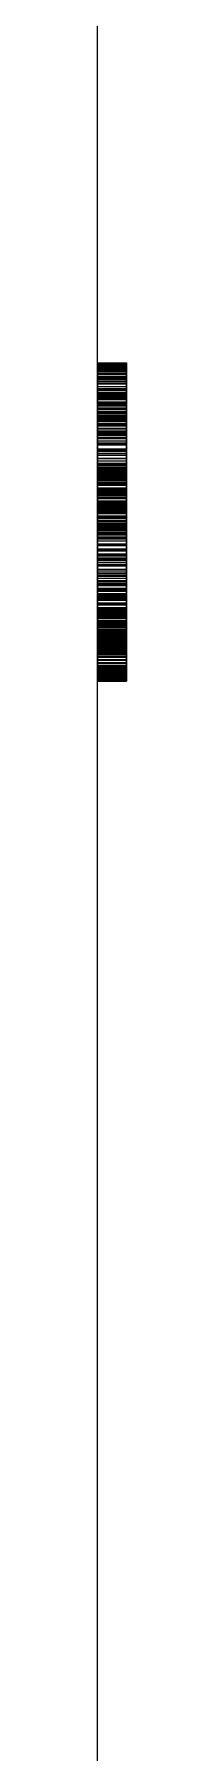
# Model space of a CAD drawing. Header units: millimetres. Extents: x 38 to 970, y 105 to 390.
# Drawn here: x 225 to 225.2, y 314.85 to 326.72 of the extents above; entities that cross this region are included whole.
import ezdxf

# ---------------------------------------------------------------- set-up
doc = ezdxf.new("R2010")
doc.units = ezdxf.units.MM
doc.linetypes.add('WP_HIDDEN', pattern=[2.3, 1.5, -0.8])
doc.layers.add('HIDDEN', color=7, linetype='WP_HIDDEN', lineweight=13)
doc.layers.add('VISIBLE', color=7, linetype='CONTINUOUS', lineweight=25)

msp = doc.modelspace()

# ---------------------------------------------------------------- linework, layer by layer
at = {"layer": 'HIDDEN', "ltscale": 1.428571}
for p, q in [((225, 324.45395), (225, 322.29213)), ((225, 324.41893), (225, 324.45395)), ((225, 324.45395), (225, 324.45277)), ((225, 324.45167), (225, 324.45395)), ((225, 324.45395), (225.2, 324.45395)), ((225, 324.45277), (225, 324.44922)), ((225, 324.45277), (225.2, 324.45277)), ((225, 324.44881), (225, 324.45167)), ((225, 324.45167), (225.2, 324.45167)), ((225, 324.44922), (225, 324.44331)), ((225, 324.44922), (225.2, 324.44922)), ((225, 324.44482), (225, 324.44881)), ((225, 324.44881), (225.2, 324.44881)), ((225, 324.44514), (225, 322.29213)), ((225, 322.75475), (225, 324.44514)), ((225, 324.44514), (225.2, 324.44514)), ((225, 324.43968), (225, 324.44482)), ((225, 324.44482), (225.2, 324.44482)), ((225, 324.44331), (225, 324.43504)), ((225, 324.44331), (225.2, 324.44331)), ((225, 324.4334), (225, 324.43968)), ((225, 324.43968), (225.2, 324.43968)), ((225, 324.43504), (225, 324.42441)), ((225, 324.43504), (225.2, 324.43504)), ((225, 324.42598), (225, 324.4334)), ((225, 324.4334), (225.2, 324.4334)), ((225, 324.41742), (225, 324.42598)), ((225, 324.42598), (225.2, 324.42598)), ((225, 324.42441), (225, 324.41141)), ((225, 324.42441), (225.2, 324.42441)), ((225, 324.38364), (225, 324.41893)), ((225, 324.41893), (225.2, 324.41893)), ((225, 324.40771), (225, 324.41742)), ((225, 324.41742), (225.2, 324.41742)), ((225, 324.41577), (225, 324.16316)), ((225, 323.30989), (225, 324.41577)), ((225, 324.41577), (225.2, 324.41577)), ((225, 324.41141), (225, 324.39604)), ((225, 324.41141), (225.2, 324.41141)), ((225, 324.39687), (225, 324.40771)), ((225, 324.40771), (225.2, 324.40771)), ((225, 324.38488), (225, 324.39687)), ((225, 324.39687), (225.2, 324.39687)), ((225, 324.39604), (225, 324.37832)), ((225, 324.39604), (225.2, 324.39604)), ((225.2, 322.29213), (225.2, 324.45395)), ((225.2, 324.45395), (225.2, 324.41893)), ((225.2, 324.45277), (225.2, 324.45395)), ((225.2, 324.45395), (225.2, 324.45167)), ((225.2, 324.44922), (225.2, 324.45277)), ((225.2, 324.45167), (225.2, 324.44881)), ((225.2, 324.44331), (225.2, 324.44922)), ((225.2, 324.44881), (225.2, 324.44482)), ((225.2, 322.29213), (225.2, 324.44514)), ((225.2, 322.75475), (225.2, 324.44514)), ((225.2, 324.44482), (225.2, 324.43968)), ((225.2, 324.43504), (225.2, 324.44331)), ((225.2, 324.43968), (225.2, 324.4334)), ((225.2, 324.42441), (225.2, 324.43504)), ((225.2, 324.4334), (225.2, 324.42598)), ((225.2, 324.42598), (225.2, 324.41742)), ((225.2, 324.41141), (225.2, 324.42441)), ((225.2, 324.41893), (225.2, 324.38364)), ((225.2, 324.41742), (225.2, 324.40771)), ((225.2, 324.41577), (225.2, 323.30989)), ((225.2, 324.16316), (225.2, 324.41577)), ((225.2, 324.39604), (225.2, 324.41141)), ((225.2, 324.40771), (225.2, 324.39687)), ((225.2, 324.39687), (225.2, 324.38488)), ((225.2, 324.37832), (225.2, 324.39604)), ((225, 324.37175), (225, 324.38488)), ((225, 324.38488), (225.2, 324.38488)), ((225, 324.34807), (225, 324.38364)), ((225, 324.38364), (225.2, 324.38364)), ((225, 324.37832), (225, 324.35855)), ((225, 324.37832), (225.2, 324.37832)), ((225, 324.35748), (225, 324.37175)), ((225, 324.37175), (225.2, 324.37175)), ((225, 324.35855), (225, 324.33706)), ((225, 324.35855), (225.2, 324.35855)), ((225, 324.34207), (225, 324.35748)), ((225, 324.35748), (225.2, 324.35748)), ((225, 324.31223), (225, 324.34807)), ((225, 324.34807), (225.2, 324.34807)), ((225, 324.32552), (225, 324.34207)), ((225, 324.34207), (225.2, 324.34207)), ((225, 324.33706), (225, 324.31385)), ((225, 324.33706), (225.2, 324.33706)), ((225, 324.30782), (225, 324.32552)), ((225, 324.32552), (225.2, 324.32552)), ((225, 324.31385), (225, 324.28891)), ((225, 324.31385), (225.2, 324.31385)), ((225, 324.27611), (225, 324.31223)), ((225, 324.31223), (225.2, 324.31223)), ((225, 324.28909), (225, 324.30782)), ((225, 324.30782), (225.2, 324.30782)), ((225, 324.26942), (225, 324.28909)), ((225, 324.28909), (225.2, 324.28909)), ((225, 324.28891), (225, 324.26226)), ((225, 324.28891), (225.2, 324.28891)), ((225, 324.23971), (225, 324.27611)), ((225, 324.27611), (225.2, 324.27611)), ((225, 324.24882), (225, 324.26942)), ((225, 324.26942), (225.2, 324.26942)), ((225.2, 324.38488), (225.2, 324.37175)), ((225.2, 324.38364), (225.2, 324.34807)), ((225.2, 324.35855), (225.2, 324.37832)), ((225.2, 324.37175), (225.2, 324.35748)), ((225.2, 324.33706), (225.2, 324.35855)), ((225.2, 324.35748), (225.2, 324.34207)), ((225.2, 324.34807), (225.2, 324.31223)), ((225.2, 324.34207), (225.2, 324.32552)), ((225.2, 324.31385), (225.2, 324.33706)), ((225.2, 324.32552), (225.2, 324.30782)), ((225.2, 324.28891), (225.2, 324.31385)), ((225.2, 324.31223), (225.2, 324.27611)), ((225.2, 324.30782), (225.2, 324.28909)), ((225.2, 324.28909), (225.2, 324.26942)), ((225.2, 324.26226), (225.2, 324.28891)), ((225.2, 324.27611), (225.2, 324.23971)), ((225.2, 324.26942), (225.2, 324.24882)), ((225, 324.26226), (225, 324.23389)), ((225, 324.26226), (225.2, 324.26226)), ((225, 324.22728), (225, 324.24882)), ((225, 324.24882), (225.2, 324.24882)), ((225, 324.20304), (225, 324.23971)), ((225, 324.23971), (225.2, 324.23971)), ((225, 324.23659), (225, 324.23508)), ((225, 324.2351), (225, 324.23659)), ((225, 324.23659), (225.2, 324.23659)), ((225, 324.23063), (225, 324.2351)), ((225, 324.2351), (225.2, 324.2351)), ((225, 324.23508), (225, 324.23054)), ((225, 324.23508), (225.2, 324.23508)), ((225, 324.23389), (225, 324.20379)), ((225, 324.23389), (225.2, 324.23389)), ((225, 324.22317), (225, 324.23063)), ((225, 324.23063), (225.2, 324.23063)), ((225, 324.23054), (225, 324.22296)), ((225, 324.23054), (225.2, 324.23054)), ((225, 324.2048), (225, 324.22728)), ((225, 324.22728), (225.2, 324.22728)), ((225, 324.21273), (225, 324.22317)), ((225, 324.22317), (225.2, 324.22317)), ((225, 324.22296), (225, 324.21236)), ((225, 324.22296), (225.2, 324.22296)), ((225, 324.1993), (225, 324.21273)), ((225, 324.21273), (225.2, 324.21273)), ((225, 324.21236), (225, 324.19873)), ((225, 324.21236), (225.2, 324.21236)), ((225, 324.18139), (225, 324.2048)), ((225, 324.2048), (225.2, 324.2048)), ((225, 324.20379), (225, 324.17197)), ((225, 324.20379), (225.2, 324.20379)), ((225, 324.1661), (225, 324.20304)), ((225, 324.20304), (225.2, 324.20304)), ((225, 324.1829), (225, 324.1993)), ((225, 324.1993), (225.2, 324.1993)), ((225, 324.19873), (225, 324.18207)), ((225, 324.19873), (225.2, 324.19873)), ((225, 324.16351), (225, 324.1829)), ((225, 324.1829), (225.2, 324.1829)), ((225, 324.18207), (225, 324.16238)), ((225, 324.18207), (225.2, 324.18207)), ((225, 324.15705), (225, 324.18139)), ((225, 324.18139), (225.2, 324.18139)), ((225, 324.17197), (225, 324.13904)), ((225, 324.17197), (225.2, 324.17197)), ((225, 324.12971), (225, 324.1661)), ((225, 324.1661), (225.2, 324.1661)), ((225, 324.14113), (225, 324.16351)), ((225, 324.16351), (225.2, 324.16351)), ((225, 324.16316), (225, 323.58452)), ((225, 324.16316), (225.2, 324.16316)), ((225, 324.16238), (225, 324.13966)), ((225, 324.16238), (225.2, 324.16238)), ((225, 324.13177), (225, 324.15705)), ((225, 324.15705), (225.2, 324.15705)), ((225.2, 324.23389), (225.2, 324.26226)), ((225.2, 324.24882), (225.2, 324.22728)), ((225.2, 324.23971), (225.2, 324.20304)), ((225.2, 324.23659), (225.2, 324.2351)), ((225.2, 324.23508), (225.2, 324.23659)), ((225.2, 324.2351), (225.2, 324.23063)), ((225.2, 324.23054), (225.2, 324.23508)), ((225.2, 324.20379), (225.2, 324.23389)), ((225.2, 324.23063), (225.2, 324.22317)), ((225.2, 324.22296), (225.2, 324.23054)), ((225.2, 324.22728), (225.2, 324.2048)), ((225.2, 324.22317), (225.2, 324.21273)), ((225.2, 324.21236), (225.2, 324.22296)), ((225.2, 324.21273), (225.2, 324.1993)), ((225.2, 324.19873), (225.2, 324.21236)), ((225.2, 324.2048), (225.2, 324.18139)), ((225.2, 324.17197), (225.2, 324.20379)), ((225.2, 324.20304), (225.2, 324.1661)), ((225.2, 324.1993), (225.2, 324.1829)), ((225.2, 324.18207), (225.2, 324.19873)), ((225.2, 324.1829), (225.2, 324.16351)), ((225.2, 324.16238), (225.2, 324.18207)), ((225.2, 324.18139), (225.2, 324.15705)), ((225.2, 324.13904), (225.2, 324.17197)), ((225.2, 324.1661), (225.2, 324.12971)), ((225.2, 324.16351), (225.2, 324.14113)), ((225.2, 323.58452), (225.2, 324.16316)), ((225.2, 324.13966), (225.2, 324.16238)), ((225.2, 324.15705), (225.2, 324.13177)), ((225, 324.11649), (225, 324.14113)), ((225, 324.14113), (225.2, 324.14113)), ((225, 324.13966), (225, 324.11392)), ((225, 324.13966), (225.2, 324.13966)), ((225, 324.13904), (225, 324.10561)), ((225, 324.13904), (225.2, 324.13904)), ((225, 324.10556), (225, 324.13177)), ((225, 324.13177), (225.2, 324.13177)), ((225, 324.09469), (225, 324.12971)), ((225, 324.12971), (225.2, 324.12971)), ((225, 324.09028), (225, 324.11649)), ((225, 324.11649), (225.2, 324.11649)), ((225, 324.11392), (225, 324.08514)), ((225, 324.11392), (225.2, 324.11392)), ((225, 324.10561), (225, 324.07167)), ((225, 324.10561), (225.2, 324.10561)), ((225, 324.07841), (225, 324.10556)), ((225, 324.10556), (225.2, 324.10556)), ((225, 324.06105), (225, 324.09469)), ((225, 324.09469), (225.2, 324.09469)), ((225, 324.06252), (225, 324.09028)), ((225, 324.09028), (225.2, 324.09028)), ((225, 324.08514), (225, 324.05334)), ((225, 324.08514), (225.2, 324.08514)), ((225, 324.05032), (225, 324.07841)), ((225, 324.07841), (225.2, 324.07841)), ((225, 324.07167), (225, 324.03723)), ((225, 324.07167), (225.2, 324.07167)), ((225, 324.03319), (225, 324.06252)), ((225, 324.06252), (225.2, 324.06252)), ((225, 324.02878), (225, 324.06105)), ((225, 324.06105), (225.2, 324.06105)), ((225, 324.05334), (225, 324.0185)), ((225, 324.05334), (225.2, 324.05334)), ((225, 324.0213), (225, 324.05032)), ((225, 324.05032), (225.2, 324.05032)), ((225, 324.03723), (225, 324.00228)), ((225, 324.03723), (225.2, 324.03723)), ((225, 324.0023), (225, 324.03319)), ((225, 324.03319), (225.2, 324.03319)), ((225.2, 324.14113), (225.2, 324.11649)), ((225.2, 324.11392), (225.2, 324.13966)), ((225.2, 324.10561), (225.2, 324.13904)), ((225.2, 324.13177), (225.2, 324.10556)), ((225.2, 324.12971), (225.2, 324.09469)), ((225.2, 324.11649), (225.2, 324.09028)), ((225.2, 324.08514), (225.2, 324.11392)), ((225.2, 324.07167), (225.2, 324.10561)), ((225.2, 324.10556), (225.2, 324.07841)), ((225.2, 324.09469), (225.2, 324.06105)), ((225.2, 324.09028), (225.2, 324.06252)), ((225.2, 324.05334), (225.2, 324.08514)), ((225.2, 324.07841), (225.2, 324.05032)), ((225.2, 324.03723), (225.2, 324.07167)), ((225.2, 324.06252), (225.2, 324.03319)), ((225.2, 324.06105), (225.2, 324.02878)), ((225.2, 324.0185), (225.2, 324.05334)), ((225.2, 324.05032), (225.2, 324.0213)), ((225.2, 324.00228), (225.2, 324.03723)), ((225.2, 324.03319), (225.2, 324.0023)), ((225, 323.9979), (225, 324.02878)), ((225, 324.02878), (225.2, 324.02878)), ((225, 323.96046), (225, 324.0213)), ((225, 324.0213), (225.2, 324.0213)), ((225, 324.0185), (225, 323.98064)), ((225, 324.0185), (225.2, 324.0185)), ((225, 323.96985), (225, 324.0023)), ((225, 324.0023), (225.2, 324.0023)), ((225, 324.00228), (225, 323.96683)), ((225, 324.00228), (225.2, 324.00228)), ((225, 323.96839), (225, 323.9979)), ((225, 323.9979), (225.2, 323.9979)), ((225, 323.98399), (225, 322.29213)), ((225, 323.98399), (225.2, 323.98399)), ((225, 323.98064), (225, 323.93975)), ((225, 323.98064), (225.2, 323.98064)), ((225, 323.97665), (225, 323.95388)), ((225, 322.29213), (225, 323.97665)), ((225, 323.97665), (225.2, 323.97665)), ((225, 323.93585), (225, 323.96985)), ((225, 323.96985), (225.2, 323.96985)), ((225, 323.94025), (225, 323.96839)), ((225, 323.96839), (225.2, 323.96839)), ((225, 323.96683), (225, 323.93087)), ((225, 323.96683), (225.2, 323.96683)), ((225, 323.89587), (225, 323.96046)), ((225, 323.96046), (225.2, 323.96046)), ((225, 323.95388), (225, 323.93112)), ((225, 323.95388), (225.2, 323.95388)), ((225, 323.9135), (225, 323.94025)), ((225, 323.94025), (225.2, 323.94025)), ((225, 323.93975), (225, 323.89583)), ((225, 323.93975), (225.2, 323.93975)), ((225, 323.90028), (225, 323.93585)), ((225, 323.93585), (225.2, 323.93585)), ((225, 323.93112), (225, 323.88559)), ((225, 323.93112), (225.2, 323.93112)), ((225, 323.93087), (225, 323.8944)), ((225, 323.93087), (225.2, 323.93087)), ((225, 323.65796), (225, 323.9135)), ((225, 323.9135), (225.2, 323.9135)), ((225.2, 324.02878), (225.2, 323.9979)), ((225.2, 324.0213), (225.2, 323.96046)), ((225.2, 323.98064), (225.2, 324.0185)), ((225.2, 324.0023), (225.2, 323.96985)), ((225.2, 323.96683), (225.2, 324.00228)), ((225.2, 323.9979), (225.2, 323.96839)), ((225.2, 322.29213), (225.2, 323.98399)), ((225.2, 323.93975), (225.2, 323.98064)), ((225.2, 323.97665), (225.2, 322.29213)), ((225.2, 323.95388), (225.2, 323.97665)), ((225.2, 323.96985), (225.2, 323.93585)), ((225.2, 323.96839), (225.2, 323.94025)), ((225.2, 323.93087), (225.2, 323.96683)), ((225.2, 323.96046), (225.2, 323.89587)), ((225.2, 323.93112), (225.2, 323.95388)), ((225.2, 323.94025), (225.2, 323.9135)), ((225.2, 323.89583), (225.2, 323.93975)), ((225.2, 323.93585), (225.2, 323.90028)), ((225.2, 323.88559), (225.2, 323.93112)), ((225.2, 323.8944), (225.2, 323.93087)), ((225.2, 323.9135), (225.2, 323.65796)), ((225, 323.85588), (225, 323.90028)), ((225, 323.90028), (225.2, 323.90028)), ((225, 323.84888), (225, 323.89587)), ((225, 323.89587), (225.2, 323.89587)), ((225, 323.89583), (225, 323.84888)), ((225, 323.89583), (225.2, 323.89583)), ((225, 323.8944), (225, 323.85991)), ((225, 323.8944), (225.2, 323.8944)), ((225, 323.88559), (225, 323.84007)), ((225, 323.88559), (225.2, 323.88559)), ((225, 323.85991), (225, 323.8262)), ((225, 323.85991), (225.2, 323.85991)), ((225, 323.81446), (225, 323.85588)), ((225, 323.85588), (225.2, 323.85588)), ((225, 323.84888), (225.2, 323.84888)), ((225, 323.84007), (225, 323.79454)), ((225, 323.84007), (225.2, 323.84007)), ((225, 323.8262), (225, 323.79328)), ((225, 323.8262), (225.2, 323.8262)), ((225, 323.79486), (225, 323.81446)), ((225, 323.81446), (225.2, 323.81446)), ((225, 323.77602), (225, 323.79486)), ((225, 323.79486), (225.2, 323.79486)), ((225, 323.79454), (225, 323.75186)), ((225, 323.79454), (225.2, 323.79454)), ((225, 323.79328), (225, 323.76113)), ((225, 323.79328), (225.2, 323.79328)), ((225.2, 323.90028), (225.2, 323.85588)), ((225.2, 323.89587), (225.2, 323.84888)), ((225.2, 323.84888), (225.2, 323.89583)), ((225.2, 323.85991), (225.2, 323.8944)), ((225.2, 323.84007), (225.2, 323.88559)), ((225.2, 323.8262), (225.2, 323.85991)), ((225.2, 323.85588), (225.2, 323.81446)), ((225.2, 323.79454), (225.2, 323.84007)), ((225.2, 323.79328), (225.2, 323.8262)), ((225.2, 323.81446), (225.2, 323.79486)), ((225.2, 323.79486), (225.2, 323.77602)), ((225.2, 323.75186), (225.2, 323.79454)), ((225.2, 323.76113), (225.2, 323.79328)), ((225, 323.75792), (225, 323.77602)), ((225, 323.77602), (225.2, 323.77602)), ((225, 323.76113), (225, 323.72976)), ((225, 323.76113), (225.2, 323.76113)), ((225, 323.74057), (225, 323.75792)), ((225, 323.75792), (225.2, 323.75792)), ((225, 323.75186), (225, 323.71486)), ((225, 323.75186), (225.2, 323.75186)), ((225, 323.72396), (225, 323.74057)), ((225, 323.74057), (225.2, 323.74057)), ((225, 323.72976), (225, 323.69917)), ((225, 323.72976), (225.2, 323.72976)), ((225, 323.7081), (225, 323.72396)), ((225, 323.72396), (225.2, 323.72396)), ((225, 323.71964), (225, 323.71887)), ((225, 323.71753), (225, 323.71964)), ((225, 323.71964), (225.2, 323.71964)), ((225, 323.71887), (225, 323.71659)), ((225, 323.71887), (225.2, 323.71887)), ((225, 323.71119), (225, 323.71753)), ((225, 323.71753), (225.2, 323.71753)), ((225, 323.71659), (225, 323.71277)), ((225, 323.71659), (225.2, 323.71659)), ((225, 323.71486), (225, 323.68356)), ((225, 323.71486), (225.2, 323.71486)), ((225, 323.71277), (225, 323.70743)), ((225, 323.71277), (225.2, 323.71277)), ((225, 323.70064), (225, 323.71119)), ((225, 323.71119), (225.2, 323.71119)), ((225, 323.69298), (225, 323.7081)), ((225, 323.7081), (225.2, 323.7081)), ((225, 323.70743), (225, 323.70056)), ((225, 323.70743), (225.2, 323.70743)), ((225, 323.68586), (225, 323.70064)), ((225, 323.70064), (225.2, 323.70064)), ((225, 323.70056), (225, 323.69217)), ((225, 323.70056), (225.2, 323.70056)), ((225, 323.69917), (225, 323.66936)), ((225, 323.69917), (225.2, 323.69917)), ((225, 323.67861), (225, 323.69298)), ((225, 323.69298), (225.2, 323.69298)), ((225, 323.69217), (225, 323.68225)), ((225, 323.69217), (225.2, 323.69217)), ((225, 323.66686), (225, 323.68586)), ((225, 323.68586), (225.2, 323.68586)), ((225, 323.68356), (225, 323.65796)), ((225, 323.68356), (225.2, 323.68356)), ((225, 323.68225), (225, 323.67081)), ((225, 323.68225), (225.2, 323.68225)), ((225, 323.66498), (225, 323.67861)), ((225, 323.67861), (225.2, 323.67861)), ((225.2, 323.77602), (225.2, 323.75792)), ((225.2, 323.72976), (225.2, 323.76113)), ((225.2, 323.75792), (225.2, 323.74057)), ((225.2, 323.71486), (225.2, 323.75186)), ((225.2, 323.74057), (225.2, 323.72396)), ((225.2, 323.69917), (225.2, 323.72976)), ((225.2, 323.72396), (225.2, 323.7081)), ((225.2, 323.71964), (225.2, 323.71753)), ((225.2, 323.71887), (225.2, 323.71964)), ((225.2, 323.71659), (225.2, 323.71887)), ((225.2, 323.71753), (225.2, 323.71119)), ((225.2, 323.71277), (225.2, 323.71659)), ((225.2, 323.68356), (225.2, 323.71486)), ((225.2, 323.70743), (225.2, 323.71277)), ((225.2, 323.71119), (225.2, 323.70064)), ((225.2, 323.7081), (225.2, 323.69298)), ((225.2, 323.70056), (225.2, 323.70743)), ((225.2, 323.70064), (225.2, 323.68586)), ((225.2, 323.69217), (225.2, 323.70056)), ((225.2, 323.66936), (225.2, 323.69917)), ((225.2, 323.69298), (225.2, 323.67861)), ((225.2, 323.68225), (225.2, 323.69217)), ((225.2, 323.68586), (225.2, 323.66686)), ((225.2, 323.65796), (225.2, 323.68356)), ((225.2, 323.67081), (225.2, 323.68225)), ((225.2, 323.67861), (225.2, 323.66498)), ((225, 323.67081), (225, 323.65784)), ((225, 323.67081), (225.2, 323.67081)), ((225, 323.66936), (225, 323.64033)), ((225, 323.66936), (225.2, 323.66936)), ((225, 323.64364), (225, 323.66686)), ((225, 323.66686), (225.2, 323.66686)), ((225, 323.6521), (225, 323.66498)), ((225, 323.66498), (225.2, 323.66498)), ((225, 323.65796), (225.2, 323.65796)), ((225, 323.65784), (225, 323.64334)), ((225, 323.65784), (225.2, 323.65784)), ((225, 323.63997), (225, 323.6521)), ((225, 323.6521), (225.2, 323.6521)), ((225, 323.61619), (225, 323.64364)), ((225, 323.64364), (225.2, 323.64364)), ((225, 323.64334), (225, 323.62732)), ((225, 323.64334), (225.2, 323.64334)), ((225, 323.64033), (225, 323.61243)), ((225, 323.64033), (225.2, 323.64033)), ((225, 323.62858), (225, 323.63997)), ((225, 323.63997), (225.2, 323.63997)), ((225, 323.60793), (225, 323.62858)), ((225, 323.62858), (225.2, 323.62858)), ((225, 323.62732), (225, 323.60977)), ((225, 323.62732), (225.2, 323.62732)), ((225, 323.58452), (225, 323.61619)), ((225, 323.61619), (225.2, 323.61619)), ((225, 323.61243), (225, 323.58599)), ((225, 323.61243), (225.2, 323.61243)), ((225, 323.60977), (225, 323.59069)), ((225, 323.60977), (225.2, 323.60977)), ((225, 323.59003), (225, 323.60793)), ((225, 323.60793), (225.2, 323.60793)), ((225, 323.59069), (225, 323.57009)), ((225, 323.59069), (225.2, 323.59069)), ((225, 323.57489), (225, 323.59003)), ((225, 323.59003), (225.2, 323.59003)), ((225, 323.58599), (225, 323.56103)), ((225, 323.58599), (225.2, 323.58599)), ((225, 323.58452), (225.2, 323.58452)), ((225, 323.56249), (225, 323.57489)), ((225, 323.57489), (225.2, 323.57489)), ((225, 323.57009), (225, 323.54796)), ((225, 323.57009), (225.2, 323.57009)), ((225, 323.55286), (225, 323.56249)), ((225, 323.56249), (225.2, 323.56249)), ((225, 323.56103), (225, 323.53753)), ((225, 323.56103), (225.2, 323.56103)), ((225.2, 323.65784), (225.2, 323.67081)), ((225.2, 323.64033), (225.2, 323.66936)), ((225.2, 323.66686), (225.2, 323.64364)), ((225.2, 323.66498), (225.2, 323.6521)), ((225.2, 323.64334), (225.2, 323.65784)), ((225.2, 323.6521), (225.2, 323.63997)), ((225.2, 323.64364), (225.2, 323.61619)), ((225.2, 323.62732), (225.2, 323.64334)), ((225.2, 323.61243), (225.2, 323.64033)), ((225.2, 323.63997), (225.2, 323.62858)), ((225.2, 323.62858), (225.2, 323.60793)), ((225.2, 323.60977), (225.2, 323.62732)), ((225.2, 323.61619), (225.2, 323.58452)), ((225.2, 323.58599), (225.2, 323.61243)), ((225.2, 323.59069), (225.2, 323.60977)), ((225.2, 323.60793), (225.2, 323.59003)), ((225.2, 323.57009), (225.2, 323.59069)), ((225.2, 323.59003), (225.2, 323.57489)), ((225.2, 323.56103), (225.2, 323.58599)), ((225.2, 323.57489), (225.2, 323.56249)), ((225.2, 323.54796), (225.2, 323.57009)), ((225.2, 323.56249), (225.2, 323.55286)), ((225.2, 323.53753), (225.2, 323.56103)), ((225, 323.54597), (225, 323.55286)), ((225, 323.55286), (225.2, 323.55286)), ((225, 323.54796), (225, 323.52431)), ((225, 323.54796), (225.2, 323.54796)), ((225, 323.54184), (225, 323.54597)), ((225, 323.54597), (225.2, 323.54597)), ((225, 323.5434), (225, 323.54047)), ((225, 323.31136), (225, 323.5434)), ((225, 323.5434), (225.2, 323.5434)), ((225, 323.54047), (225, 323.54184)), ((225, 323.54184), (225.2, 323.54184)), ((225, 323.54047), (225.2, 323.54047)), ((225, 323.53753), (225, 323.5155)), ((225, 323.53753), (225.2, 323.53753)), ((225, 323.52431), (225, 323.49946)), ((225, 323.52431), (225.2, 323.52431)), ((225, 323.5155), (225, 323.49494)), ((225, 323.5155), (225.2, 323.5155)), ((225, 323.49946), (225, 323.47373)), ((225, 323.49946), (225.2, 323.49946)), ((225, 323.49494), (225, 323.47585)), ((225, 323.49494), (225.2, 323.49494)), ((225, 323.48613), (225, 323.48522)), ((225, 323.48408), (225, 323.48613)), ((225, 323.48613), (225.2, 323.48613)), ((225, 323.48522), (225, 323.4825)), ((225, 323.48522), (225.2, 323.48522)), ((225, 323.47796), (225, 323.48408)), ((225, 323.48408), (225.2, 323.48408)), ((225, 323.4825), (225, 323.47797)), ((225, 323.4825), (225.2, 323.4825)), ((225, 323.47797), (225, 323.47162)), ((225, 323.47797), (225.2, 323.47797)), ((225, 323.46775), (225, 323.47796)), ((225, 323.47796), (225.2, 323.47796)), ((225, 323.47585), (225, 323.45822)), ((225, 323.47585), (225.2, 323.47585)), ((225, 323.47373), (225, 323.44714)), ((225, 323.47373), (225.2, 323.47373)), ((225, 323.47162), (225, 323.46347)), ((225, 323.47162), (225.2, 323.47162)), ((225, 323.45345), (225, 323.46775)), ((225, 323.46775), (225.2, 323.46775)), ((225, 323.46347), (225, 323.4535)), ((225, 323.46347), (225.2, 323.46347)), ((225, 323.45822), (225, 323.44573)), ((225, 323.45822), (225.2, 323.45822)), ((225, 323.4535), (225, 323.44171)), ((225, 323.4535), (225.2, 323.4535)), ((225, 323.43507), (225, 323.45345)), ((225, 323.45345), (225.2, 323.45345)), ((225, 323.44714), (225, 323.41967)), ((225, 323.44714), (225.2, 323.44714)), ((225, 323.44573), (225, 323.43027)), ((225, 323.44573), (225.2, 323.44573)), ((225, 323.44171), (225, 323.42812)), ((225, 323.44171), (225.2, 323.44171)), ((225.2, 323.55286), (225.2, 323.54597)), ((225.2, 323.52431), (225.2, 323.54796)), ((225.2, 323.54597), (225.2, 323.54184)), ((225.2, 323.5434), (225.2, 323.31136)), ((225.2, 323.54047), (225.2, 323.5434)), ((225.2, 323.54184), (225.2, 323.54047)), ((225.2, 323.5155), (225.2, 323.53753)), ((225.2, 323.49946), (225.2, 323.52431)), ((225.2, 323.49494), (225.2, 323.5155)), ((225.2, 323.47373), (225.2, 323.49946)), ((225.2, 323.47585), (225.2, 323.49494)), ((225.2, 323.48613), (225.2, 323.48408)), ((225.2, 323.48522), (225.2, 323.48613)), ((225.2, 323.4825), (225.2, 323.48522)), ((225.2, 323.48408), (225.2, 323.47796)), ((225.2, 323.47797), (225.2, 323.4825)), ((225.2, 323.47162), (225.2, 323.47797)), ((225.2, 323.47796), (225.2, 323.46775)), ((225.2, 323.45822), (225.2, 323.47585)), ((225.2, 323.44714), (225.2, 323.47373)), ((225.2, 323.46347), (225.2, 323.47162)), ((225.2, 323.46775), (225.2, 323.45345)), ((225.2, 323.4535), (225.2, 323.46347)), ((225.2, 323.44573), (225.2, 323.45822)), ((225.2, 323.44171), (225.2, 323.4535)), ((225.2, 323.45345), (225.2, 323.43507)), ((225.2, 323.41967), (225.2, 323.44714)), ((225.2, 323.43027), (225.2, 323.44573)), ((225.2, 323.42812), (225.2, 323.44171)), ((225, 323.4126), (225, 323.43507)), ((225, 323.43507), (225.2, 323.43507)), ((225, 323.43027), (225, 323.41186)), ((225, 323.43027), (225.2, 323.43027)), ((225, 323.42812), (225, 323.41307)), ((225, 323.42812), (225.2, 323.42812)), ((225, 323.41967), (225, 323.39133)), ((225, 323.41967), (225.2, 323.41967)), ((225, 323.41307), (225, 323.39695)), ((225, 323.41307), (225.2, 323.41307)), ((225, 323.38605), (225, 323.4126)), ((225, 323.4126), (225.2, 323.4126)), ((225, 323.41186), (225, 323.39048)), ((225, 323.41186), (225.2, 323.41186)), ((225, 323.39695), (225, 323.37975)), ((225, 323.39695), (225.2, 323.39695)), ((225, 323.39133), (225, 323.36212)), ((225, 323.39133), (225.2, 323.39133)), ((225, 323.39048), (225, 323.36615)), ((225, 323.39048), (225.2, 323.39048)), ((225, 323.35542), (225, 323.38605)), ((225, 323.38605), (225.2, 323.38605)), ((225, 323.37975), (225, 323.36148)), ((225, 323.37975), (225.2, 323.37975)), ((225, 323.36615), (225, 323.33885)), ((225, 323.36615), (225.2, 323.36615)), ((225, 323.36212), (225, 323.33204)), ((225, 323.36212), (225.2, 323.36212)), ((225, 323.36148), (225, 323.34212)), ((225, 323.36148), (225.2, 323.36148)), ((225, 323.33871), (225, 323.35542)), ((225, 323.35542), (225.2, 323.35542)), ((225, 323.34212), (225, 323.32169)), ((225, 323.34212), (225.2, 323.34212)), ((225, 323.34073), (225, 323.3389)), ((225, 323.33889), (225, 323.34073)), ((225, 323.34073), (225.2, 323.34073)), ((225, 323.3389), (225, 323.33339)), ((225, 323.3389), (225.2, 323.3389)), ((225, 323.33334), (225, 323.33889)), ((225, 323.33889), (225.2, 323.33889)), ((225, 323.33885), (225, 323.30859)), ((225, 323.33885), (225.2, 323.33885)), ((225, 323.32125), (225, 323.33871)), ((225, 323.33871), (225.2, 323.33871)), ((225, 323.33339), (225, 323.32421)), ((225, 323.33339), (225.2, 323.33339)), ((225, 323.32411), (225, 323.33334)), ((225, 323.33334), (225.2, 323.33334)), ((225, 323.33204), (225, 323.30108)), ((225, 323.33204), (225.2, 323.33204)), ((225, 323.32421), (225, 323.31136)), ((225, 323.32421), (225.2, 323.32421)), ((225, 323.31118), (225, 323.32411)), ((225, 323.32411), (225.2, 323.32411)), ((225, 323.32169), (225, 323.30017)), ((225, 323.32169), (225.2, 323.32169)), ((225, 323.30305), (225, 323.32125)), ((225, 323.32125), (225.2, 323.32125)), ((225.2, 323.43507), (225.2, 323.4126)), ((225.2, 323.41186), (225.2, 323.43027)), ((225.2, 323.41307), (225.2, 323.42812)), ((225.2, 323.39133), (225.2, 323.41967)), ((225.2, 323.39695), (225.2, 323.41307)), ((225.2, 323.4126), (225.2, 323.38605)), ((225.2, 323.39048), (225.2, 323.41186)), ((225.2, 323.37975), (225.2, 323.39695)), ((225.2, 323.36212), (225.2, 323.39133)), ((225.2, 323.36615), (225.2, 323.39048)), ((225.2, 323.38605), (225.2, 323.35542)), ((225.2, 323.36148), (225.2, 323.37975)), ((225.2, 323.33885), (225.2, 323.36615)), ((225.2, 323.33204), (225.2, 323.36212)), ((225.2, 323.34212), (225.2, 323.36148)), ((225.2, 323.35542), (225.2, 323.33871)), ((225.2, 323.32169), (225.2, 323.34212)), ((225.2, 323.34073), (225.2, 323.33889)), ((225.2, 323.3389), (225.2, 323.34073)), ((225.2, 323.33339), (225.2, 323.3389)), ((225.2, 323.33889), (225.2, 323.33334)), ((225.2, 323.30859), (225.2, 323.33885)), ((225.2, 323.33871), (225.2, 323.32125)), ((225.2, 323.32421), (225.2, 323.33339)), ((225.2, 323.33334), (225.2, 323.32411)), ((225.2, 323.30108), (225.2, 323.33204)), ((225.2, 323.31136), (225.2, 323.32421)), ((225.2, 323.32411), (225.2, 323.31118)), ((225.2, 323.30017), (225.2, 323.32169)), ((225.2, 323.32125), (225.2, 323.30305)), ((225, 323.31136), (225.2, 323.31136)), ((225, 323.29455), (225, 323.31118)), ((225, 323.31118), (225.2, 323.31118)), ((225, 323.27758), (225, 323.30989)), ((225, 323.30989), (225.2, 323.30989)), ((225, 323.30859), (225, 323.27538)), ((225, 323.30859), (225.2, 323.30859)), ((225, 323.2841), (225, 323.30305)), ((225, 323.30305), (225.2, 323.30305)), ((225, 323.30108), (225, 323.26925)), ((225, 323.30108), (225.2, 323.30108)), ((225, 323.30017), (225, 323.27758)), ((225, 323.30017), (225.2, 323.30017)), ((225, 323.27423), (225, 323.29455)), ((225, 323.29455), (225.2, 323.29455)), ((225, 323.2644), (225, 323.2841)), ((225, 323.2841), (225.2, 323.2841)), ((225, 323.27758), (225.2, 323.27758)), ((225, 323.27538), (225, 323.23959)), ((225, 323.27538), (225.2, 323.27538)), ((225, 323.25022), (225, 323.27423)), ((225, 323.27423), (225.2, 323.27423)), ((225, 323.26925), (225, 323.23655)), ((225, 323.26925), (225.2, 323.26925)), ((225, 323.24396), (225, 323.2644)), ((225, 323.2644), (225.2, 323.2644)), ((225, 323.22251), (225, 323.25022)), ((225, 323.25022), (225.2, 323.25022)), ((225, 323.22278), (225, 323.24396)), ((225, 323.24396), (225.2, 323.24396)), ((225, 323.23959), (225, 323.20163)), ((225, 323.23959), (225.2, 323.23959)), ((225, 323.23655), (225, 323.20298)), ((225, 323.23655), (225.2, 323.23655)), ((225, 323.20085), (225, 323.22278)), ((225, 323.22278), (225.2, 323.22278)), ((225, 323.19195), (225, 323.22251)), ((225, 323.22251), (225.2, 323.22251)), ((225, 323.20298), (225, 323.16854)), ((225, 323.20298), (225.2, 323.20298)), ((225, 323.20163), (225, 323.16148)), ((225, 323.20163), (225.2, 323.20163)), ((225, 323.15475), (225, 323.20085)), ((225, 323.20085), (225.2, 323.20085)), ((225.2, 323.31118), (225.2, 323.29455)), ((225.2, 323.30989), (225.2, 323.27758)), ((225.2, 323.27538), (225.2, 323.30859)), ((225.2, 323.30305), (225.2, 323.2841)), ((225.2, 323.26925), (225.2, 323.30108)), ((225.2, 323.27758), (225.2, 323.30017)), ((225.2, 323.29455), (225.2, 323.27423)), ((225.2, 323.2841), (225.2, 323.2644)), ((225.2, 323.23959), (225.2, 323.27538)), ((225.2, 323.27423), (225.2, 323.25022)), ((225.2, 323.23655), (225.2, 323.26925)), ((225.2, 323.2644), (225.2, 323.24396)), ((225.2, 323.25022), (225.2, 323.22251)), ((225.2, 323.24396), (225.2, 323.22278)), ((225.2, 323.20163), (225.2, 323.23959)), ((225.2, 323.20298), (225.2, 323.23655)), ((225.2, 323.22278), (225.2, 323.20085)), ((225.2, 323.22251), (225.2, 323.19195)), ((225.2, 323.16854), (225.2, 323.20298)), ((225.2, 323.16148), (225.2, 323.20163)), ((225.2, 323.20085), (225.2, 323.15475)), ((225, 323.1594), (225, 323.19195)), ((225, 323.19195), (225.2, 323.19195)), ((225, 323.16854), (225, 323.13322)), ((225, 323.16854), (225.2, 323.16854)), ((225, 323.16148), (225, 323.11915)), ((225, 323.16148), (225.2, 323.16148)), ((225, 323.12486), (225, 323.1594)), ((225, 323.1594), (225.2, 323.1594)), ((225, 323.10566), (225, 323.15475)), ((225, 323.15475), (225.2, 323.15475)), ((225, 323.13322), (225, 323.09703)), ((225, 323.13322), (225.2, 323.13322)), ((225, 323.08831), (225, 323.12486)), ((225, 323.12486), (225.2, 323.12486)), ((225, 323.11915), (225, 323.07465)), ((225, 323.11915), (225.2, 323.11915)), ((225, 323.05359), (225, 323.10566)), ((225, 323.10566), (225.2, 323.10566)), ((225, 323.09703), (225, 323.05997)), ((225, 323.09703), (225.2, 323.09703)), ((225, 323.04977), (225, 323.08831)), ((225, 323.08831), (225.2, 323.08831)), ((225.2, 323.19195), (225.2, 323.1594)), ((225.2, 323.13322), (225.2, 323.16854)), ((225.2, 323.11915), (225.2, 323.16148)), ((225.2, 323.1594), (225.2, 323.12486)), ((225.2, 323.15475), (225.2, 323.10566)), ((225.2, 323.09703), (225.2, 323.13322)), ((225.2, 323.12486), (225.2, 323.08831)), ((225.2, 323.07465), (225.2, 323.11915)), ((225.2, 323.10566), (225.2, 323.05359)), ((225.2, 323.05997), (225.2, 323.09703)), ((225.2, 323.08831), (225.2, 323.04977)), ((225, 323.07465), (225, 323.02796)), ((225, 323.07465), (225.2, 323.07465)), ((225, 323.05997), (225, 323.02204)), ((225, 323.05997), (225.2, 323.05997)), ((225, 322.99854), (225, 323.05359)), ((225, 323.05359), (225.2, 323.05359)), ((225, 323.00924), (225, 323.04977)), ((225, 323.04977), (225.2, 323.04977)), ((225, 323.02796), (225, 322.9791)), ((225, 323.02796), (225.2, 323.02796)), ((225, 323.02204), (225, 322.98582)), ((225, 323.02204), (225.2, 323.02204)), ((225, 322.9667), (225, 323.00924)), ((225, 323.00924), (225.2, 323.00924)), ((225, 322.94053), (225, 322.99854)), ((225, 322.99854), (225.2, 322.99854)), ((225, 322.98582), (225, 322.95022)), ((225, 322.98582), (225.2, 322.98582)), ((225, 322.9791), (225, 322.92805)), ((225, 322.9791), (225.2, 322.9791)), ((225, 322.92217), (225, 322.9667)), ((225, 322.9667), (225.2, 322.9667)), ((225.2, 323.02796), (225.2, 323.07465)), ((225.2, 323.02204), (225.2, 323.05997)), ((225.2, 323.05359), (225.2, 322.99854)), ((225.2, 323.04977), (225.2, 323.00924)), ((225.2, 322.9791), (225.2, 323.02796)), ((225.2, 322.98582), (225.2, 323.02204)), ((225.2, 323.00924), (225.2, 322.9667)), ((225.2, 322.99854), (225.2, 322.94053)), ((225.2, 322.95022), (225.2, 322.98582)), ((225.2, 322.92805), (225.2, 322.9791)), ((225.2, 322.9667), (225.2, 322.92217)), ((225, 322.95022), (225, 322.91523)), ((225, 322.95022), (225.2, 322.95022)), ((225, 322.88546), (225, 322.94053)), ((225, 322.94053), (225.2, 322.94053)), ((225, 322.92805), (225, 322.89314)), ((225, 322.92805), (225.2, 322.92805)), ((225, 322.87541), (225, 322.92217)), ((225, 322.92217), (225.2, 322.92217)), ((225, 322.91523), (225, 322.88087)), ((225, 322.91523), (225.2, 322.91523)), ((225, 322.86049), (225, 322.89574)), ((225, 322.89574), (225, 322.84153)), ((225, 322.89574), (225.2, 322.89574)), ((225, 322.89314), (225, 322.8589)), ((225, 322.89314), (225.2, 322.89314)), ((225, 322.83332), (225, 322.88546)), ((225, 322.88546), (225.2, 322.88546)), ((225, 322.88087), (225, 322.84713)), ((225, 322.88087), (225.2, 322.88087)), ((225, 322.85609), (225, 322.87958)), ((225, 322.87958), (225, 322.83049)), ((225, 322.87958), (225.2, 322.87958)), ((225, 322.83057), (225, 322.87541)), ((225, 322.87541), (225.2, 322.87541)), ((225, 322.82729), (225, 322.86049)), ((225, 322.86049), (225.2, 322.86049)), ((225, 322.8589), (225, 322.82533)), ((225, 322.8589), (225.2, 322.8589)), ((225, 322.82254), (225, 322.85609)), ((225, 322.85609), (225.2, 322.85609)), ((225, 322.84713), (225, 322.814)), ((225, 322.84713), (225.2, 322.84713)), ((225.2, 322.91523), (225.2, 322.95022)), ((225.2, 322.94053), (225.2, 322.88546)), ((225.2, 322.89314), (225.2, 322.92805)), ((225.2, 322.92217), (225.2, 322.87541)), ((225.2, 322.88087), (225.2, 322.91523)), ((225.2, 322.89574), (225.2, 322.86049)), ((225.2, 322.84153), (225.2, 322.89574)), ((225.2, 322.8589), (225.2, 322.89314)), ((225.2, 322.88546), (225.2, 322.83332)), ((225.2, 322.84713), (225.2, 322.88087)), ((225.2, 322.87958), (225.2, 322.85609)), ((225.2, 322.83049), (225.2, 322.87958)), ((225.2, 322.87541), (225.2, 322.83057)), ((225.2, 322.86049), (225.2, 322.82729)), ((225.2, 322.82533), (225.2, 322.8589)), ((225.2, 322.85609), (225.2, 322.82254)), ((225.2, 322.814), (225.2, 322.84713)), ((225, 322.84153), (225, 322.79124)), ((225, 322.84153), (225.2, 322.84153)), ((225, 322.78412), (225, 322.83332)), ((225, 322.83332), (225.2, 322.83332)), ((225, 322.78766), (225, 322.83057)), ((225, 322.83057), (225.2, 322.83057)), ((225, 322.83049), (225, 322.78454)), ((225, 322.83049), (225.2, 322.83049)), ((225, 322.79486), (225, 322.82729)), ((225, 322.82729), (225.2, 322.82729)), ((225, 322.82533), (225, 322.79243)), ((225, 322.82533), (225.2, 322.82533)), ((225, 322.78984), (225, 322.82254)), ((225, 322.82254), (225.2, 322.82254)), ((225, 322.814), (225, 322.7815)), ((225, 322.814), (225.2, 322.814)), ((225, 322.76322), (225, 322.79486)), ((225, 322.79486), (225.2, 322.79486)), ((225, 322.79243), (225, 322.7602)), ((225, 322.79243), (225.2, 322.79243)), ((225, 322.79124), (225, 322.74487)), ((225, 322.79124), (225.2, 322.79124)), ((225, 322.75797), (225, 322.78984)), ((225, 322.78984), (225.2, 322.78984)), ((225, 322.74667), (225, 322.78766)), ((225, 322.78766), (225.2, 322.78766)), ((225, 322.78454), (225, 322.74173)), ((225, 322.78454), (225.2, 322.78454)), ((225, 322.76063), (225, 322.78412)), ((225, 322.78412), (225.2, 322.78412)), ((225, 322.7815), (225, 322.74961)), ((225, 322.7815), (225.2, 322.7815)), ((225, 322.73235), (225, 322.76322)), ((225, 322.76322), (225.2, 322.76322)), ((225, 322.73786), (225, 322.76063)), ((225, 322.76063), (225.2, 322.76063)), ((225, 322.7602), (225, 322.72865)), ((225, 322.7602), (225.2, 322.7602)), ((225, 322.72694), (225, 322.75797)), ((225, 322.75797), (225.2, 322.75797)), ((225, 322.75475), (225.2, 322.75475)), ((225, 322.74961), (225, 322.71835)), ((225, 322.74961), (225.2, 322.74961)), ((225, 322.70762), (225, 322.74667)), ((225, 322.74667), (225.2, 322.74667)), ((225, 322.74487), (225, 322.70243)), ((225, 322.74487), (225.2, 322.74487)), ((225, 322.74173), (225, 322.70206)), ((225, 322.74173), (225.2, 322.74173)), ((225, 322.71583), (225, 322.73786)), ((225, 322.73786), (225.2, 322.73786)), ((225, 322.70227), (225, 322.73235)), ((225, 322.73235), (225.2, 322.73235)), ((225, 322.72865), (225, 322.69776)), ((225, 322.72865), (225.2, 322.72865)), ((225, 322.69675), (225, 322.72694)), ((225, 322.72694), (225.2, 322.72694)), ((225.2, 322.79124), (225.2, 322.84153)), ((225.2, 322.83332), (225.2, 322.78412)), ((225.2, 322.83057), (225.2, 322.78766)), ((225.2, 322.78454), (225.2, 322.83049)), ((225.2, 322.82729), (225.2, 322.79486)), ((225.2, 322.79243), (225.2, 322.82533)), ((225.2, 322.82254), (225.2, 322.78984)), ((225.2, 322.7815), (225.2, 322.814)), ((225.2, 322.79486), (225.2, 322.76322)), ((225.2, 322.7602), (225.2, 322.79243)), ((225.2, 322.74487), (225.2, 322.79124)), ((225.2, 322.78984), (225.2, 322.75797)), ((225.2, 322.78766), (225.2, 322.74667)), ((225.2, 322.74173), (225.2, 322.78454)), ((225.2, 322.78412), (225.2, 322.76063)), ((225.2, 322.74961), (225.2, 322.7815)), ((225.2, 322.76322), (225.2, 322.73235)), ((225.2, 322.76063), (225.2, 322.73786)), ((225.2, 322.72865), (225.2, 322.7602)), ((225.2, 322.75797), (225.2, 322.72694)), ((225.2, 322.71835), (225.2, 322.74961)), ((225.2, 322.74667), (225.2, 322.70762)), ((225.2, 322.70243), (225.2, 322.74487)), ((225.2, 322.70206), (225.2, 322.74173)), ((225.2, 322.73786), (225.2, 322.71583)), ((225.2, 322.73235), (225.2, 322.70227)), ((225.2, 322.69776), (225.2, 322.72865)), ((225.2, 322.72694), (225.2, 322.69675)), ((225, 322.71835), (225, 322.6877)), ((225, 322.71835), (225.2, 322.71835)), ((225, 322.69454), (225, 322.71583)), ((225, 322.71583), (225.2, 322.71583)), ((225, 322.67049), (225, 322.70762)), ((225, 322.70762), (225.2, 322.70762)), ((225, 322.70243), (225, 322.66391)), ((225, 322.70243), (225.2, 322.70243)), ((225, 322.67297), (225, 322.70227)), ((225, 322.70227), (225.2, 322.70227)), ((225, 322.70206), (225, 322.66554)), ((225, 322.70206), (225.2, 322.70206)), ((225, 322.69776), (225, 322.66755)), ((225, 322.69776), (225.2, 322.69776)), ((225, 322.66739), (225, 322.69675)), ((225, 322.69675), (225.2, 322.69675)), ((225, 322.67398), (225, 322.69454)), ((225, 322.69454), (225.2, 322.69454)), ((225, 322.6877), (225, 322.65767)), ((225, 322.6877), (225.2, 322.6877)), ((225, 322.65415), (225, 322.67398)), ((225, 322.67398), (225.2, 322.67398)), ((225, 322.64444), (225, 322.67297)), ((225, 322.67297), (225.2, 322.67297)), ((225, 322.63529), (225, 322.67049)), ((225, 322.67049), (225.2, 322.67049)), ((225, 322.66755), (225, 322.63801)), ((225, 322.66755), (225.2, 322.66755)), ((225, 322.63887), (225, 322.66739)), ((225, 322.66739), (225.2, 322.66739)), ((225, 322.66554), (225, 322.63217)), ((225, 322.66554), (225.2, 322.66554)), ((225, 322.66391), (225, 322.62932)), ((225, 322.66391), (225.2, 322.66391)), ((225, 322.65767), (225, 322.62827)), ((225, 322.65767), (225.2, 322.65767)), ((225, 322.63506), (225, 322.65415)), ((225, 322.65415), (225.2, 322.65415)), ((225, 322.6167), (225, 322.64444)), ((225, 322.64444), (225.2, 322.64444)), ((225, 322.61119), (225, 322.63887)), ((225, 322.63887), (225.2, 322.63887)), ((225, 322.63801), (225, 322.60914)), ((225, 322.63801), (225.2, 322.63801)), ((225, 322.60201), (225, 322.63529)), ((225, 322.63529), (225.2, 322.63529)), ((225, 322.6167), (225, 322.63506)), ((225, 322.63506), (225.2, 322.63506)), ((225, 322.63217), (225, 322.60193)), ((225, 322.63217), (225.2, 322.63217)), ((225, 322.62932), (225, 322.59865)), ((225, 322.62932), (225.2, 322.62932)), ((225, 322.62827), (225, 322.59948)), ((225, 322.62827), (225.2, 322.62827)), ((225, 322.58974), (225, 322.6167)), ((225, 322.58297), (225, 322.6167)), ((225, 322.6167), (225.2, 322.6167)), ((225, 322.58435), (225, 322.61119)), ((225, 322.61119), (225.2, 322.61119)), ((225, 322.60914), (225, 322.58094)), ((225, 322.60914), (225.2, 322.60914)), ((225.2, 322.6877), (225.2, 322.71835)), ((225.2, 322.71583), (225.2, 322.69454)), ((225.2, 322.70762), (225.2, 322.67049)), ((225.2, 322.66391), (225.2, 322.70243)), ((225.2, 322.70227), (225.2, 322.67297)), ((225.2, 322.66554), (225.2, 322.70206)), ((225.2, 322.66755), (225.2, 322.69776)), ((225.2, 322.69675), (225.2, 322.66739)), ((225.2, 322.69454), (225.2, 322.67398)), ((225.2, 322.65767), (225.2, 322.6877)), ((225.2, 322.67398), (225.2, 322.65415)), ((225.2, 322.67297), (225.2, 322.64444)), ((225.2, 322.67049), (225.2, 322.63529)), ((225.2, 322.63801), (225.2, 322.66755)), ((225.2, 322.66739), (225.2, 322.63887)), ((225.2, 322.63217), (225.2, 322.66554)), ((225.2, 322.62932), (225.2, 322.66391)), ((225.2, 322.62827), (225.2, 322.65767)), ((225.2, 322.65415), (225.2, 322.63506)), ((225.2, 322.64444), (225.2, 322.6167)), ((225.2, 322.63887), (225.2, 322.61119)), ((225.2, 322.60914), (225.2, 322.63801)), ((225.2, 322.63529), (225.2, 322.60201)), ((225.2, 322.63506), (225.2, 322.6167)), ((225.2, 322.60193), (225.2, 322.63217)), ((225.2, 322.59865), (225.2, 322.62932)), ((225.2, 322.59948), (225.2, 322.62827)), ((225.2, 322.6167), (225.2, 322.58974)), ((225.2, 322.6167), (225.2, 322.58297)), ((225.2, 322.61119), (225.2, 322.58435)), ((225.2, 322.58094), (225.2, 322.60914)), ((225, 322.57172), (225, 322.60201)), ((225, 322.60201), (225.2, 322.60201)), ((225, 322.60193), (225, 322.57484)), ((225, 322.60193), (225.2, 322.60193)), ((225, 322.59948), (225, 322.57131)), ((225, 322.59948), (225.2, 322.59948)), ((225, 322.59865), (225, 322.57191)), ((225, 322.59865), (225.2, 322.59865)), ((225, 322.56355), (225, 322.58974)), ((225, 322.58974), (225.2, 322.58974)), ((225, 322.55835), (225, 322.58435)), ((225, 322.58435), (225.2, 322.58435)), ((225, 322.55373), (225, 322.58297)), ((225, 322.58297), (225.2, 322.58297)), ((225, 322.58094), (225, 322.55341)), ((225, 322.58094), (225.2, 322.58094)), ((225, 322.57484), (225, 322.55092)), ((225, 322.57484), (225.2, 322.57484)), ((225, 322.57191), (225, 322.54867)), ((225, 322.57191), (225.2, 322.57191)), ((225, 322.54547), (225, 322.57172)), ((225, 322.57172), (225.2, 322.57172)), ((225, 322.57131), (225, 322.54376)), ((225, 322.57131), (225.2, 322.57131)), ((225, 322.53815), (225, 322.56355)), ((225, 322.56355), (225.2, 322.56355)), ((225, 322.53318), (225, 322.55835)), ((225, 322.55835), (225.2, 322.55835)), ((225, 322.529), (225, 322.55373)), ((225, 322.55373), (225.2, 322.55373)), ((225, 322.55341), (225, 322.52656)), ((225, 322.55341), (225.2, 322.55341)), ((225, 322.55092), (225, 322.53019)), ((225, 322.55092), (225.2, 322.55092)), ((225, 322.54867), (225, 322.52854)), ((225, 322.54867), (225.2, 322.54867)), ((225, 322.52326), (225, 322.54547)), ((225, 322.54547), (225.2, 322.54547)), ((225, 322.54376), (225, 322.51683)), ((225, 322.54376), (225.2, 322.54376)), ((225, 322.51353), (225, 322.53815)), ((225, 322.53815), (225.2, 322.53815)), ((225, 322.50885), (225, 322.53318)), ((225, 322.53318), (225.2, 322.53318)), ((225, 322.53019), (225, 322.51265)), ((225, 322.53019), (225.2, 322.53019)), ((225, 322.51831), (225, 322.529)), ((225, 322.529), (225.2, 322.529)), ((225, 322.52854), (225, 322.5115)), ((225, 322.52854), (225.2, 322.52854)), ((225, 322.52656), (225, 322.50037)), ((225, 322.52656), (225.2, 322.52656)), ((225, 322.50509), (225, 322.52326)), ((225, 322.52326), (225.2, 322.52326)), ((225, 322.50876), (225, 322.51831)), ((225, 322.51831), (225.2, 322.51831)), ((225, 322.51683), (225, 322.48518)), ((225, 322.51683), (225.2, 322.51683)), ((225, 322.48969), (225, 322.51353)), ((225, 322.51353), (225.2, 322.51353)), ((225, 322.51265), (225, 322.49829)), ((225, 322.51265), (225.2, 322.51265)), ((225, 322.5115), (225, 322.49756)), ((225, 322.5115), (225.2, 322.5115)), ((225, 322.48536), (225, 322.50885)), ((225, 322.50885), (225.2, 322.50885)), ((225, 322.50032), (225, 322.50876)), ((225, 322.50876), (225.2, 322.50876)), ((225, 322.49095), (225, 322.50509)), ((225, 322.50509), (225.2, 322.50509)), ((225, 322.50037), (225, 322.47485)), ((225, 322.50037), (225.2, 322.50037)), ((225, 322.49301), (225, 322.50032)), ((225, 322.50032), (225.2, 322.50032)), ((225, 322.49829), (225, 322.48713)), ((225, 322.49829), (225.2, 322.49829)), ((225, 322.49756), (225, 322.48672)), ((225, 322.49756), (225.2, 322.49756)), ((225, 322.48683), (225, 322.49301)), ((225, 322.49301), (225.2, 322.49301)), ((225, 322.48085), (225, 322.49095)), ((225, 322.49095), (225.2, 322.49095)), ((225, 322.46663), (225, 322.48969)), ((225, 322.48969), (225.2, 322.48969)), ((225.2, 322.60201), (225.2, 322.57172)), ((225.2, 322.57484), (225.2, 322.60193)), ((225.2, 322.57131), (225.2, 322.59948)), ((225.2, 322.57191), (225.2, 322.59865)), ((225.2, 322.58974), (225.2, 322.56355)), ((225.2, 322.58435), (225.2, 322.55835)), ((225.2, 322.58297), (225.2, 322.55373)), ((225.2, 322.55341), (225.2, 322.58094)), ((225.2, 322.55092), (225.2, 322.57484)), ((225.2, 322.54867), (225.2, 322.57191)), ((225.2, 322.57172), (225.2, 322.54547)), ((225.2, 322.54376), (225.2, 322.57131)), ((225.2, 322.56355), (225.2, 322.53815)), ((225.2, 322.55835), (225.2, 322.53318)), ((225.2, 322.55373), (225.2, 322.529)), ((225.2, 322.52656), (225.2, 322.55341)), ((225.2, 322.53019), (225.2, 322.55092)), ((225.2, 322.52854), (225.2, 322.54867)), ((225.2, 322.54547), (225.2, 322.52326)), ((225.2, 322.51683), (225.2, 322.54376)), ((225.2, 322.53815), (225.2, 322.51353)), ((225.2, 322.53318), (225.2, 322.50885)), ((225.2, 322.51265), (225.2, 322.53019)), ((225.2, 322.529), (225.2, 322.51831)), ((225.2, 322.5115), (225.2, 322.52854)), ((225.2, 322.50037), (225.2, 322.52656)), ((225.2, 322.52326), (225.2, 322.50509)), ((225.2, 322.51831), (225.2, 322.50876)), ((225.2, 322.48518), (225.2, 322.51683)), ((225.2, 322.51353), (225.2, 322.48969)), ((225.2, 322.49829), (225.2, 322.51265)), ((225.2, 322.49756), (225.2, 322.5115)), ((225.2, 322.50885), (225.2, 322.48536)), ((225.2, 322.50876), (225.2, 322.50032)), ((225.2, 322.50509), (225.2, 322.49095)), ((225.2, 322.47485), (225.2, 322.50037)), ((225.2, 322.50032), (225.2, 322.49301)), ((225.2, 322.48713), (225.2, 322.49829)), ((225.2, 322.48672), (225.2, 322.49756)), ((225.2, 322.49301), (225.2, 322.48683)), ((225.2, 322.49095), (225.2, 322.48085)), ((225.2, 322.48969), (225.2, 322.46663)), ((225, 322.48713), (225, 322.47915)), ((225, 322.48713), (225.2, 322.48713)), ((225, 322.48177), (225, 322.48683)), ((225, 322.48683), (225.2, 322.48683)), ((225, 322.48672), (225, 322.47897)), ((225, 322.48672), (225.2, 322.48672)), ((225, 322.4627), (225, 322.48536)), ((225, 322.48536), (225.2, 322.48536)), ((225, 322.48518), (225, 322.45556)), ((225, 322.48518), (225.2, 322.48518)), ((225, 322.47502), (225, 322.48177)), ((225, 322.48177), (225.2, 322.48177)), ((225, 322.47479), (225, 322.48085)), ((225, 322.48085), (225.2, 322.48085)), ((225, 322.47915), (225, 322.47437)), ((225, 322.47915), (225.2, 322.47915)), ((225, 322.47897), (225, 322.47432)), ((225, 322.47897), (225.2, 322.47897)), ((225, 322.47278), (225, 322.47502)), ((225, 322.47502), (225.2, 322.47502)), ((225, 322.47485), (225, 322.45001)), ((225, 322.47485), (225.2, 322.47485)), ((225, 322.47278), (225, 322.47479)), ((225, 322.47479), (225.2, 322.47479)), ((225, 322.47437), (225, 322.47278)), ((225, 322.47437), (225.2, 322.47437)), ((225, 322.47432), (225, 322.47278)), ((225, 322.47432), (225.2, 322.47432)), ((225, 322.47278), (225.2, 322.47278)), ((225, 322.44434), (225, 322.46663)), ((225, 322.46663), (225.2, 322.46663)), ((225, 322.44088), (225, 322.4627)), ((225, 322.4627), (225.2, 322.4627)), ((225, 322.45556), (225, 322.42799)), ((225, 322.45556), (225.2, 322.45556)), ((225, 322.45001), (225, 322.42627)), ((225, 322.45001), (225.2, 322.45001)), ((225, 322.42284), (225, 322.44434)), ((225, 322.44434), (225.2, 322.44434)), ((225, 322.4199), (225, 322.44088)), ((225, 322.44088), (225.2, 322.44088)), ((225, 322.42799), (225, 322.40246)), ((225, 322.42799), (225.2, 322.42799)), ((225, 322.42627), (225, 322.40406)), ((225, 322.42627), (225.2, 322.42627)), ((225, 322.40239), (225, 322.42284)), ((225, 322.42284), (225.2, 322.42284)), ((225, 322.39999), (225, 322.4199)), ((225, 322.4199), (225.2, 322.4199)), ((225, 322.40406), (225, 322.38338)), ((225, 322.40406), (225.2, 322.40406)), ((225, 322.40246), (225, 322.37898)), ((225, 322.40246), (225.2, 322.40246)), ((225, 322.38326), (225, 322.40239)), ((225, 322.40239), (225.2, 322.40239)), ((225, 322.38135), (225, 322.39999)), ((225, 322.39999), (225.2, 322.39999)), ((225, 322.38338), (225, 322.36423)), ((225, 322.38338), (225.2, 322.38338)), ((225, 322.36545), (225, 322.38326)), ((225, 322.38326), (225.2, 322.38326)), ((225, 322.36401), (225, 322.38135)), ((225, 322.38135), (225.2, 322.38135)), ((225, 322.37898), (225, 322.35753)), ((225, 322.37898), (225.2, 322.37898)), ((225.2, 322.47915), (225.2, 322.48713)), ((225.2, 322.48683), (225.2, 322.48177)), ((225.2, 322.47897), (225.2, 322.48672)), ((225.2, 322.48536), (225.2, 322.4627)), ((225.2, 322.45556), (225.2, 322.48518)), ((225.2, 322.48177), (225.2, 322.47502)), ((225.2, 322.48085), (225.2, 322.47479)), ((225.2, 322.47437), (225.2, 322.47915)), ((225.2, 322.47432), (225.2, 322.47897)), ((225.2, 322.47502), (225.2, 322.47278)), ((225.2, 322.45001), (225.2, 322.47485)), ((225.2, 322.47479), (225.2, 322.47278)), ((225.2, 322.47278), (225.2, 322.47437)), ((225.2, 322.47278), (225.2, 322.47432)), ((225.2, 322.46663), (225.2, 322.44434)), ((225.2, 322.4627), (225.2, 322.44088)), ((225.2, 322.42799), (225.2, 322.45556)), ((225.2, 322.42627), (225.2, 322.45001)), ((225.2, 322.44434), (225.2, 322.42284)), ((225.2, 322.44088), (225.2, 322.4199)), ((225.2, 322.40246), (225.2, 322.42799)), ((225.2, 322.40406), (225.2, 322.42627)), ((225.2, 322.42284), (225.2, 322.40239)), ((225.2, 322.4199), (225.2, 322.39999)), ((225.2, 322.38338), (225.2, 322.40406)), ((225.2, 322.37898), (225.2, 322.40246)), ((225.2, 322.40239), (225.2, 322.38326)), ((225.2, 322.39999), (225.2, 322.38135)), ((225.2, 322.36423), (225.2, 322.38338)), ((225.2, 322.38326), (225.2, 322.36545)), ((225.2, 322.38135), (225.2, 322.36401)), ((225.2, 322.35753), (225.2, 322.37898)), ((225, 322.34895), (225, 322.36545)), ((225, 322.36545), (225.2, 322.36545)), ((225, 322.36423), (225, 322.34662)), ((225, 322.36423), (225.2, 322.36423)), ((225, 322.34794), (225, 322.36401)), ((225, 322.36401), (225.2, 322.36401)), ((225, 322.35753), (225, 322.33813)), ((225, 322.35753), (225.2, 322.35753)), ((225, 322.33378), (225, 322.34895)), ((225, 322.34895), (225.2, 322.34895)), ((225, 322.33316), (225, 322.34794)), ((225, 322.34794), (225.2, 322.34794)), ((225, 322.34662), (225, 322.33054)), ((225, 322.34662), (225.2, 322.34662)), ((225, 322.33813), (225, 322.32077)), ((225, 322.33813), (225.2, 322.33813)), ((225, 322.31992), (225, 322.33378)), ((225, 322.33378), (225.2, 322.33378)), ((225, 322.31967), (225, 322.33316)), ((225, 322.33316), (225.2, 322.33316)), ((225, 322.33054), (225, 322.31599)), ((225, 322.33054), (225.2, 322.33054)), ((225, 322.32077), (225, 322.30546)), ((225, 322.32077), (225.2, 322.32077)), ((225, 322.30739), (225, 322.31992)), ((225, 322.31992), (225.2, 322.31992)), ((225, 322.30746), (225, 322.31967)), ((225, 322.31967), (225.2, 322.31967)), ((225, 322.31599), (225, 322.30297)), ((225, 322.31599), (225.2, 322.31599)), ((225, 322.29654), (225, 322.30746)), ((225, 322.30746), (225.2, 322.30746)), ((225, 322.29617), (225, 322.30739)), ((225, 322.30739), (225.2, 322.30739)), ((225, 322.30546), (225, 322.29218)), ((225, 322.30546), (225.2, 322.30546)), ((225, 322.30297), (225, 322.29148)), ((225, 322.30297), (225.2, 322.30297)), ((225, 322.2869), (225, 322.29654)), ((225, 322.29654), (225.2, 322.29654)), ((225, 322.28628), (225, 322.29617)), ((225, 322.29617), (225.2, 322.29617)), ((225, 322.29218), (225, 322.28095)), ((225, 322.29218), (225.2, 322.29218)), ((225, 322.29213), (225.2, 322.29213)), ((225, 322.29148), (225, 322.28152)), ((225, 322.29148), (225.2, 322.29148)), ((225, 322.27855), (225, 322.2869)), ((225, 322.2869), (225.2, 322.2869)), ((225, 322.2777), (225, 322.28628)), ((225, 322.28628), (225.2, 322.28628)), ((225, 322.28152), (225, 322.2731)), ((225, 322.28152), (225.2, 322.28152)), ((225, 322.28095), (225, 322.27176)), ((225, 322.28095), (225.2, 322.28095)), ((225, 322.27148), (225, 322.27855)), ((225, 322.27855), (225.2, 322.27855)), ((225, 322.27044), (225, 322.2777)), ((225, 322.2777), (225.2, 322.2777)), ((225, 322.2731), (225, 322.2662)), ((225, 322.2731), (225.2, 322.2731)), ((225, 322.27176), (225, 322.26461)), ((225, 322.27176), (225.2, 322.27176)), ((225, 322.2657), (225, 322.27148)), ((225, 322.27148), (225.2, 322.27148)), ((225, 322.26451), (225, 322.27044)), ((225, 322.27044), (225.2, 322.27044)), ((225, 322.2662), (225, 322.26084)), ((225, 322.2662), (225.2, 322.2662)), ((225, 322.2612), (225, 322.2657)), ((225, 322.2657), (225.2, 322.2657)), ((225, 322.26461), (225, 322.2595)), ((225, 322.26461), (225.2, 322.26461)), ((225, 322.25989), (225, 322.26451)), ((225, 322.26451), (225.2, 322.26451)), ((225, 322.25799), (225, 322.2612)), ((225, 322.2612), (225.2, 322.2612)), ((225, 322.26084), (225, 322.25701)), ((225, 322.26084), (225.2, 322.26084)), ((225, 322.25659), (225, 322.25989)), ((225, 322.25989), (225.2, 322.25989)), ((225, 322.2595), (225, 322.25644)), ((225, 322.2595), (225.2, 322.2595)), ((225, 322.25606), (225, 322.25799)), ((225, 322.25799), (225.2, 322.25799)), ((225, 322.25701), (225, 322.25472)), ((225, 322.25701), (225.2, 322.25701)), ((225, 322.25461), (225, 322.25659)), ((225, 322.25659), (225.2, 322.25659)), ((225, 322.25644), (225, 322.25542)), ((225, 322.25644), (225.2, 322.25644)), ((225, 322.25542), (225, 322.25606)), ((225, 322.25606), (225.2, 322.25606)), ((225, 322.25542), (225.2, 322.25542)), ((225, 322.25472), (225, 322.25395)), ((225, 322.25472), (225.2, 322.25472)), ((225, 322.25395), (225, 322.25461)), ((225, 322.25461), (225.2, 322.25461)), ((225, 322.25395), (225.2, 322.25395)), ((225.2, 322.36545), (225.2, 322.34895)), ((225.2, 322.34662), (225.2, 322.36423)), ((225.2, 322.36401), (225.2, 322.34794)), ((225.2, 322.33813), (225.2, 322.35753)), ((225.2, 322.34895), (225.2, 322.33378)), ((225.2, 322.34794), (225.2, 322.33316)), ((225.2, 322.33054), (225.2, 322.34662)), ((225.2, 322.32077), (225.2, 322.33813)), ((225.2, 322.33378), (225.2, 322.31992)), ((225.2, 322.33316), (225.2, 322.31967)), ((225.2, 322.31599), (225.2, 322.33054)), ((225.2, 322.30546), (225.2, 322.32077)), ((225.2, 322.31992), (225.2, 322.30739)), ((225.2, 322.31967), (225.2, 322.30746)), ((225.2, 322.30297), (225.2, 322.31599)), ((225.2, 322.30746), (225.2, 322.29654)), ((225.2, 322.30739), (225.2, 322.29617)), ((225.2, 322.29218), (225.2, 322.30546)), ((225.2, 322.29148), (225.2, 322.30297)), ((225.2, 322.29654), (225.2, 322.2869)), ((225.2, 322.29617), (225.2, 322.28628)), ((225.2, 322.28095), (225.2, 322.29218)), ((225.2, 322.28152), (225.2, 322.29148)), ((225.2, 322.2869), (225.2, 322.27855)), ((225.2, 322.28628), (225.2, 322.2777)), ((225.2, 322.2731), (225.2, 322.28152)), ((225.2, 322.27176), (225.2, 322.28095)), ((225.2, 322.27855), (225.2, 322.27148)), ((225.2, 322.2777), (225.2, 322.27044)), ((225.2, 322.2662), (225.2, 322.2731)), ((225.2, 322.26461), (225.2, 322.27176)), ((225.2, 322.27148), (225.2, 322.2657)), ((225.2, 322.27044), (225.2, 322.26451)), ((225.2, 322.26084), (225.2, 322.2662)), ((225.2, 322.2657), (225.2, 322.2612)), ((225.2, 322.2595), (225.2, 322.26461)), ((225.2, 322.26451), (225.2, 322.25989)), ((225.2, 322.2612), (225.2, 322.25799)), ((225.2, 322.25701), (225.2, 322.26084)), ((225.2, 322.25989), (225.2, 322.25659)), ((225.2, 322.25644), (225.2, 322.2595)), ((225.2, 322.25799), (225.2, 322.25606)), ((225.2, 322.25472), (225.2, 322.25701)), ((225.2, 322.25659), (225.2, 322.25461)), ((225.2, 322.25542), (225.2, 322.25644)), ((225.2, 322.25606), (225.2, 322.25542)), ((225.2, 322.25395), (225.2, 322.25472)), ((225.2, 322.25461), (225.2, 322.25395))]:
    msp.add_line(p, q, dxfattribs=at)
at = {"layer": 'VISIBLE'}
msp.add_line((225, 198.92857), (225, 343.92857), dxfattribs=at)

doc.saveas('drawing.dxf')
